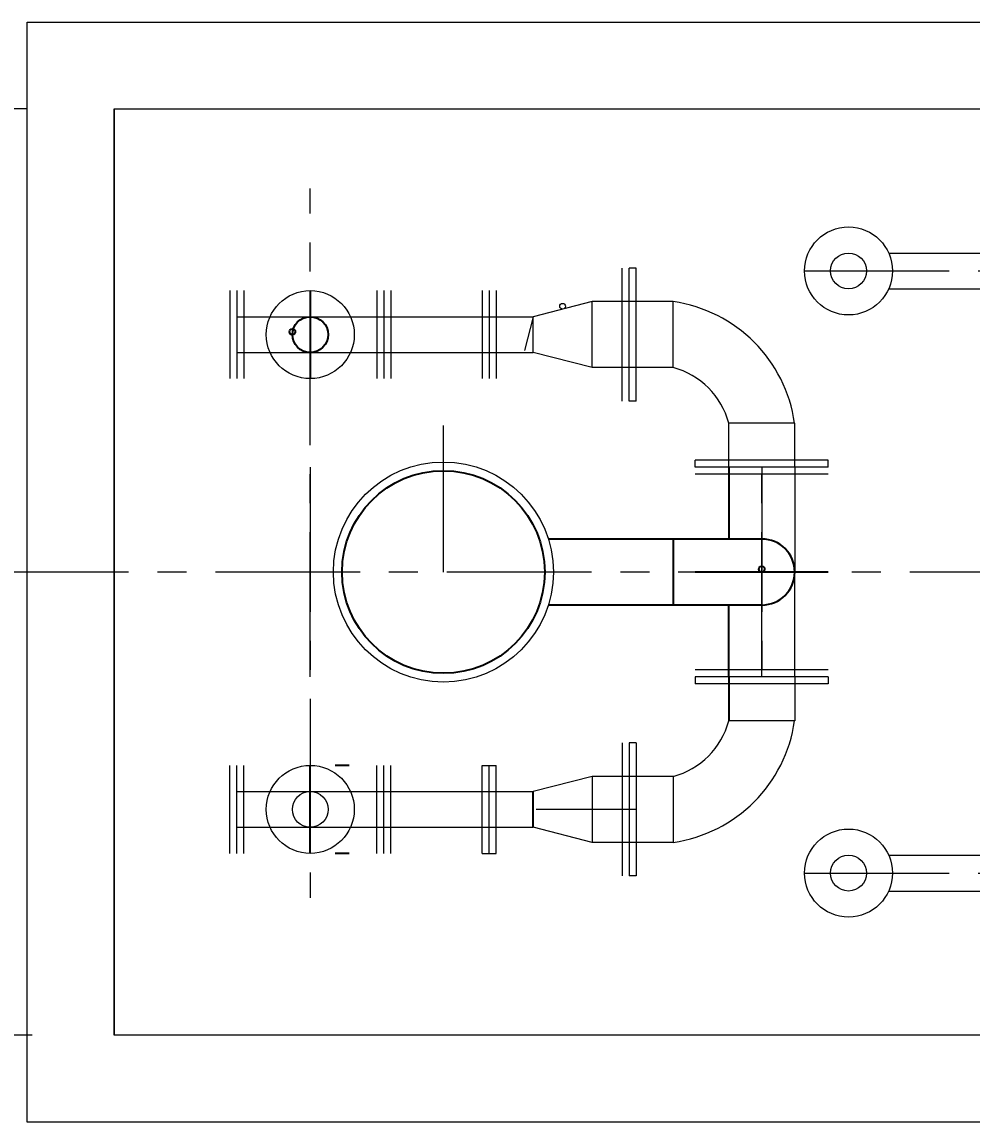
# Model space of a CAD drawing. Header units: inches. Extents: x 702888 to 852715, y 9845 to 271320.
# Drawn here: x 726645 to 728286, y 248934 to 250834 of the extents above; entities that cross this region are included whole.
import ezdxf

# ---------------------------------------------------------------- set-up
doc = ezdxf.new("R2010")
doc.units = ezdxf.units.IN
doc.header["$MEASUREMENT"] = 0
doc.header["$PDMODE"] = 34
doc.linetypes.add('CENTERX2', pattern=[4, 2.5, -0.5, 0.5, -0.5])
doc.layers.get('0').update_dxf_attribs({"lineweight": 5})
doc.layers.get('Defpoints').update_dxf_attribs({"lineweight": 5})
for name, color, linetype in [('2 nb', 7, 'Continuous'), ('6nb', 230, 'Continuous'), ('stru pipe', 120, 'Continuous')]:
    doc.layers.add(name, color=color, linetype=linetype)
doc.layers.add('chain', color=2, linetype='Continuous', lineweight=5)
doc.styles.add('s', font='simplex.shx', dxfattribs={"width": 0.8})
doc.dimstyles.new('mahesh', dxfattribs={"dimscale": 150, "dimtxt": 3, "dimasz": 2.5, "dimexe": 1, "dimexo": 1, "dimgap": 1, "dimtad": 1, "dimdec": 1, "dimzin": 12, "dimtxsty": 's', "dimcen": 2.5, "dimclrd": 1, "dimclre": 1, "dimclrt": 1, "dimadec": 0, "dimazin": 3, "dimtfac": 1, "dimtdec": 1, "dimtmove": 0, "dimatfit": 3, "dimfxl": 1.25, "dimlwd": 13, "dimlwe": 13, "dimarcsym": 0})

# ---------------------------------------------------------------- blocks, each defined once
blk = doc.blocks.new('*D456')
at = {"layer": 'chain', "color": 1, "linetype": 'Continuous', "lineweight": 13, "transparency": 16777216}
for p, q in [((15028.6, 15738.6), (12151.8, 15738.6)), ((12301.8, 14513.6), (12301.8, 15363.6)), ((15037, 14138.6), (12151.8, 14138.6))]:
    blk.add_line(p, q, dxfattribs=at)
at = {"layer": 'chain', "color": 1, "linetype": 'Continuous', "transparency": 16777216}
for points in [[(12239.3, 15363.6), (12364.3, 15363.6), (12301.8, 15738.6)], [(12239.3, 14513.6), (12364.3, 14513.6), (12301.8, 14138.6)]]:
    blk.add_solid(points, dxfattribs=at)
at = {"layer": 'Defpoints', "color": 0, "linetype": 'Continuous', "transparency": 16777216}
for p in [(12301.8, 15738.6), (15178.6, 15738.6), (15187, 14138.6)]:
    blk.add_point(p, dxfattribs=at)
at = {"layer": 'chain', "color": 1, "linetype": 'Continuous', "transparency": 16777216, "insert": (11926.8, 14938.6), "char_height": 450, "attachment_point": 5, "rotation": 90, "style": 's'}
blk.add_mtext('1600', dxfattribs=at)
blk = doc.blocks.new('A$C76b9bb42')
for p, q in [((15028.5667, 13988.6232), (15028.5667, 15888.6232)), ((15028.5667, 15888.6232), (31853.5667, 15888.6232)), ((15178.5667, 14138.6232), (15178.5667, 15738.6232)), ((15178.5667, 15738.6232), (31703.5667, 15738.6232)), ((15178.5667, 15738.6232), (15178.5667, 14138.6232)), ((31703.5667, 14138.6232), (15178.5667, 14138.6232)), ((31853.5667, 13988.6232), (15028.5667, 13988.6232))]:
    blk.add_line(p, q)
at = {"color": 1, "linetype": 'CENTERX2', "ltscale": 100}
for p, q in [((15517.5667, 14757.6232), (15517.5667, 15601.2142)), ((16080.5667, 15463.6232), (16068.5667, 15463.6232)), ((16371.5667, 15458.6232), (31522.4679, 15458.6232)), ((16182.5667, 15119.6232), (16182.5667, 15131.6232)), ((16297.5667, 14757.6232), (16297.5667, 15131.6232)), ((15517.5667, 15119.6232), (15517.5667, 14376.0322)), ((16297.5667, 15119.6232), (16297.5667, 14745.6232)), ((19203.523, 14938.6232), (13263.0473, 14938.6232)), ((16182.5667, 14757.6232), (16182.5667, 14745.6232)), ((16080.5667, 14528.6232), (15907.6033, 14528.6232)), ((16080.5667, 14413.6232), (16068.5667, 14413.6232)), ((16371.5667, 14418.6232), (31522.4679, 14418.6232))]:
    blk.add_line(p, q, dxfattribs=at)
at = {"layer": '2 nb'}
for p, q in [((15517.5667, 15424.6232), (15517.5667, 15272.6232)), ((15517.5667, 14452.6232), (15517.5667, 14604.6232))]:
    blk.add_line(p, q, dxfattribs=at)
for centre, radius in [((15517.5667, 15348.6232), 31), ((15486.5667, 15353.6232), 5), ((16297.5667, 14943.6232), 5)]:
    blk.add_circle(centre, radius, dxfattribs=at)
at = {"layer": '6nb'}
for p, q in [((15584.5667, 14604.6232), (15560.5667, 14604.6232)), ((15902.5667, 14497.6232), (15902.5667, 14559.6232)), ((15584.5667, 14452.6232), (15560.5667, 14452.6232))]:
    blk.add_line(p, q, dxfattribs=at)
blk.add_circle((15747.5667, 14938.6232), 175, dxfattribs=at)
at = {"layer": 'chain', "color": 3}
for p, q in [((16516.9569, 15489.6232), (31422.4679, 15489.6232)), ((16056.5667, 15233.6232), (16056.5667, 15463.6232)), ((16068.5667, 15233.6232), (16068.5667, 15463.6232)), ((16080.5667, 15233.6232), (16080.5667, 15463.6232)), ((15378.5667, 15424.6232), (15378.5667, 15272.6232)), ((15390.5667, 15424.6232), (15390.5667, 15272.6232)), ((15390.5667, 15424.6232), (15390.5667, 15272.6232)), ((15402.5667, 15424.6232), (15402.5667, 15272.6232)), ((15632.5667, 15424.6232), (15632.5667, 15272.6232)), ((15644.5667, 15424.6232), (15644.5667, 15272.6232)), ((15656.5667, 15424.6232), (15656.5667, 15272.6232)), ((15814.5667, 15424.6232), (15814.5667, 15272.6232)), ((15826.5667, 15424.6232), (15826.5667, 15272.6232)), ((15838.5667, 15424.6232), (15838.5667, 15272.6232)), ((16516.9569, 15427.6232), (31422.4679, 15427.6232)), ((16004.5667, 15405.6232), (15902.5667, 15379.6232)), ((16004.5667, 15291.6232), (16004.5667, 15405.6232)), ((16144.5667, 15405.6232), (16004.5667, 15405.6232)), ((16144.5667, 15291.8074), (16144.5667, 15405.6232)), ((15390.5667, 15379.6232), (15902.5667, 15379.6232)), ((15902.5667, 15379.6232), (15887.7269, 15321.4058)), ((15902.5667, 15317.6232), (15902.5667, 15379.6232)), ((15390.5667, 15317.6232), (15902.5667, 15317.6232)), ((16004.5667, 15291.6232), (15902.5667, 15317.6232)), ((16145.2451, 15291.6232), (16004.5667, 15291.6232)), ((16080.5667, 15233.6232), (16068.5667, 15233.6232)), ((16240.5667, 15119.6232), (16240.5667, 15195.8069)), ((16354.4087, 15195.6232), (16240.6159, 15195.6232)), ((16354.5667, 15119.6232), (16354.5667, 15195.6232)), ((16412.5667, 15131.6232), (16182.5667, 15131.6232)), ((16412.5667, 15119.6232), (16412.5667, 15131.6232)), ((16412.5667, 15119.6232), (16182.5667, 15119.6232)), ((16412.5667, 15119.6232), (16182.5667, 15119.6232)), ((16412.5667, 15107.6232), (16182.5667, 15107.6232)), ((16354.5667, 15119.6232), (16354.5667, 14938.6232)), ((16354.5667, 14757.6232), (16354.5667, 14938.6232)), ((16412.5667, 14769.6232), (16182.5667, 14769.6232)), ((16412.5667, 14757.6232), (16182.5667, 14757.6232)), ((16412.5667, 14757.6232), (16182.5667, 14757.6232)), ((16412.5667, 14745.6232), (16182.5667, 14745.6232)), ((16354.5667, 14757.6232), (16354.5667, 14681.6232)), ((16412.5667, 14757.6232), (16412.5667, 14745.6232)), ((16354.4087, 14681.6232), (16240.6159, 14681.6232)), ((16056.5667, 14643.6232), (16056.5667, 14413.6232)), ((16068.5667, 14643.6232), (16068.5667, 14413.6232)), ((16080.5667, 14643.6232), (16068.5667, 14643.6232)), ((16080.5667, 14643.6232), (16080.5667, 14413.6232)), ((15378.5667, 14452.6232), (15378.5667, 14604.6232)), ((15390.5667, 14452.6232), (15390.5667, 14604.6232)), ((15390.5667, 14452.6232), (15390.5667, 14604.6232)), ((15402.5667, 14452.6232), (15402.5667, 14604.6232)), ((15632.5667, 14452.6232), (15632.5667, 14604.6232)), ((15644.5667, 14452.6232), (15644.5667, 14604.6232)), ((15656.5667, 14452.6232), (15656.5667, 14604.6232)), ((15814.5667, 14604.6232), (15838.5667, 14604.6232)), ((15814.5667, 14452.6232), (15814.5667, 14604.6232)), ((15826.5667, 14452.6232), (15826.5667, 14604.6232)), ((15838.5667, 14452.6232), (15838.5667, 14604.6232)), ((16004.5667, 14585.6232), (15902.5667, 14559.6232)), ((16004.5667, 14585.6232), (16004.5667, 14471.6232)), ((16145.2451, 14585.6232), (16004.5667, 14585.6232)), ((16144.5667, 14585.439), (16144.5667, 14471.6232)), ((15390.5667, 14559.6232), (15902.5667, 14559.6232)), ((15902.5667, 14497.6232), (15902.5667, 14559.6232)), ((15390.5667, 14497.6232), (15902.5667, 14497.6232)), ((16004.5667, 14471.6232), (15902.5667, 14497.6232)), ((16144.5667, 14471.6232), (16004.5667, 14471.6232)), ((15814.5667, 14452.6232), (15838.5667, 14452.6232)), ((16516.9569, 14449.6232), (31368.6328, 14449.6232)), ((16516.9569, 14387.6232), (31368.6328, 14387.6232))]:
    blk.add_line(p, q, dxfattribs=at)
at = {"layer": 'chain', "color": 7, "linetype": 'Continuous'}
blk.add_line((15747.5667, 14938.6232), (15747.5667, 15191.5154), dxfattribs=at)
at = {"layer": 'chain', "color": 3}
for centre, radius in [((16447.5667, 15458.6232), 76), ((16447.5667, 15458.6232), 76), ((16447.5667, 15458.6232), 76), ((16447.5667, 15458.6232), 31), ((16447.5667, 15458.6232), 31), ((16447.5667, 15458.6232), 31), ((15517.5667, 15348.6232), 76), ((15953.5667, 15397.6232), 5), ((15517.5667, 14528.6232), 76), ((15517.5667, 14528.6232), 31), ((16447.5667, 14418.6232), 76), ((16447.5667, 14418.6232), 31)]:
    blk.add_circle(centre, radius, dxfattribs=at)
at = {"layer": 'chain', "color": 7, "linetype": 'Continuous'}
blk.add_circle((15747.5667, 14938.6232), 190, dxfattribs=at)
at = {"layer": 'chain', "color": 3}
for centre, radius, start, end in [((16109.2829, 15160.5238), 247.626, 8.1487505, 81.8081449), ((16109.2829, 15160.5238), 135.9424, 14.9628811, 74.9566609), ((16109.2829, 14716.7226), 135.9424, 285.0433391, 345.0371189), ((16109.2829, 14716.7226), 247.626, 278.1918551, 351.8512495)]:
    blk.add_arc(centre, radius, start, end, dxfattribs=at)
at = {"layer": 'stru pipe'}
for p, q in [((16240.5667, 15119.6232), (16240.5667, 14995.6232)), ((16297.5667, 14995.6232), (15928.8151, 14995.6232)), ((16144.5667, 14995.6232), (16144.5667, 14881.6232)), ((16412.5667, 14938.6232), (16182.5667, 14938.6232)), ((16412.5667, 14938.6232), (16182.5667, 14938.6232)), ((16297.5667, 14881.6232), (15928.8151, 14881.6232)), ((16240.5667, 14757.6232), (16240.5667, 14881.6232)), ((16240.5667, 14757.6232), (16240.5667, 14681.4394))]:
    blk.add_line(p, q, dxfattribs=at)
blk.add_arc((16297.5667, 14938.6232), 57, 270, 90, dxfattribs=at)
blk.add_arc((16297.5667, 14938.6232), 57, 270, 90, dxfattribs=at)
at = {"layer": 'chain', "color": 7, "linetype": 'Continuous'}
dim = blk.add_linear_dim(base=(12301.7899, 15738.6232), p1=(15187.0149, 14138.6232), p2=(15178.5667, 15738.6232), angle=90, dimstyle='mahesh', override={"dimfxl": 0.35}, dxfattribs=at)
dim.commit()
dim.dimension.update_dxf_attribs({"geometry": '*D456', "text_midpoint": (11926.7899, 14938.6232)})

msp = doc.modelspace()

# ---------------------------------------------------------------- block references
at = {"layer": 'chain', "color": 1}
msp.add_blockref('A$C76b9bb42', (711625.145, 234945.321), dxfattribs=at)

doc.saveas('drawing.dxf')
